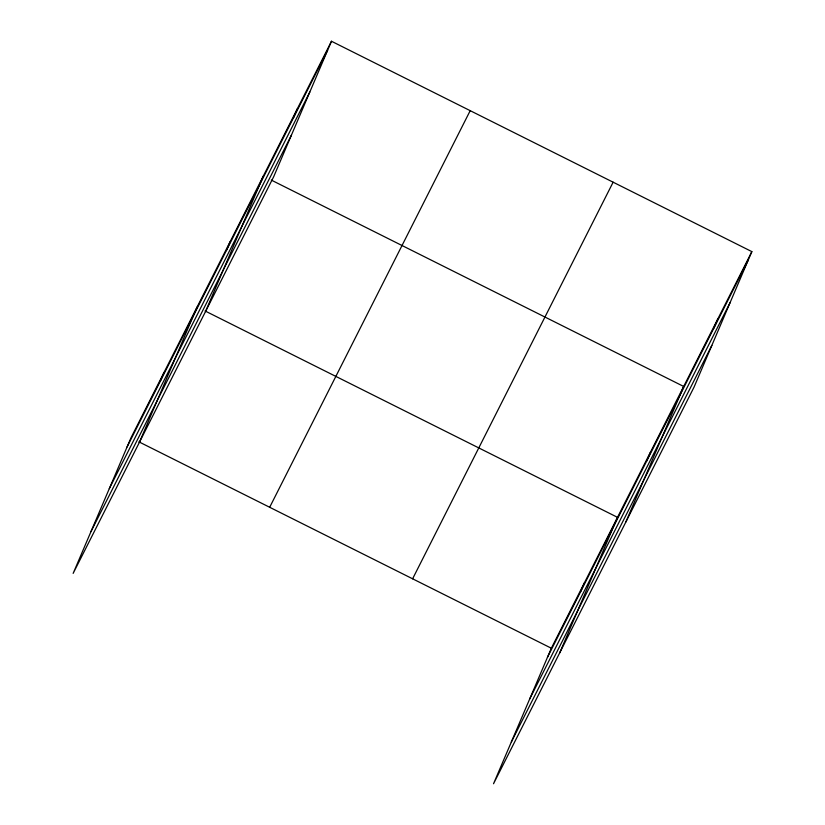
<?xml version="1.0" encoding="UTF-8"?>
<svg xmlns="http://www.w3.org/2000/svg" width="825" height="825" viewBox="0 0 825 825"><rect width="100%" height="100%" fill="white"/><g stroke="black" fill="none" stroke-linecap="round" stroke-linejoin="round"><path stroke-width="1.24" d="M160.174 381.49L164.041 372.415M139.322 442.509L197.123 306.972M226.339 250.614L230.216 241.539M205.487 311.623L263.299 176.096M293.514 117.748L297.382 108.673M331.475 41.25L273.663 176.777L73.147 573.385L130.958 437.858L331.475 41.25L751.853 251.615L694.042 387.142L493.525 783.75L551.337 648.223L751.853 251.615M580.553 591.855L584.42 582.78M559.701 652.874L617.502 517.337L205.085 310.963M646.717 460.979L650.595 451.904M625.866 521.988L683.678 386.461L271.26 180.077M713.893 328.113L717.76 319.038M127.091 446.933L327.597 50.325M109.292 488.668L309.798 92.06M90.946 531.661L291.462 135.053M269.682 507.272L470.198 110.674M412.613 578.799L613.13 182.191M547.47 657.298L747.976 260.69M529.671 699.023L730.177 302.424M511.325 742.026L711.841 345.417M138.92 441.839L551.337 648.223"/></g></svg>
